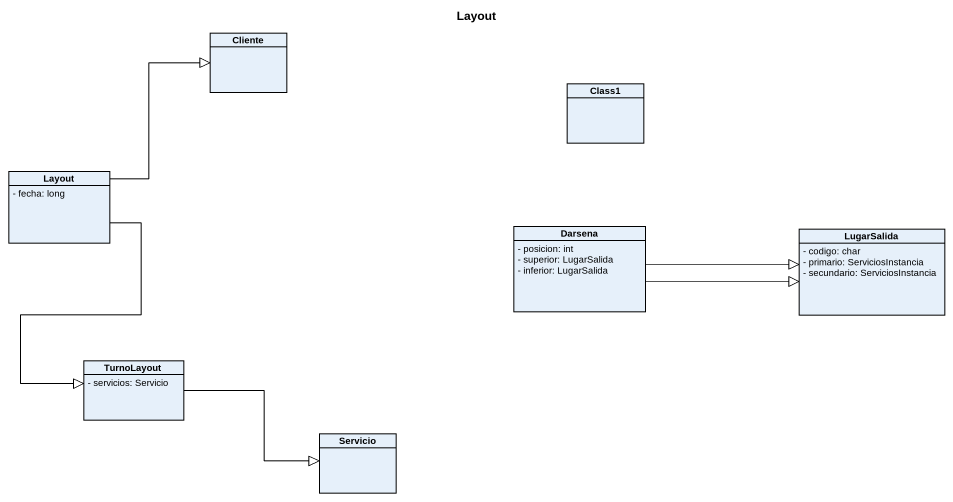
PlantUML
@startuml
title Layout
hide circle
hide empty members
skinparam classAttributeIconSize 0
class Cliente
class Class1
class Layout {
  - fecha: long
}
class Darsena {
  - posicion: int
  - superior: LugarSalida
  - inferior: LugarSalida
}
class LugarSalida {
  - codigo: char
  - primario: ServiciosInstancia
  - secundario: ServiciosInstancia
}
class TurnoLayout {
  - servicios: Servicio
}
class Servicio
Layout -up-|> Cliente
Layout --|> TurnoLayout
Darsena -right-|> LugarSalida
Darsena -right-|> LugarSalida
TurnoLayout -right-|> Servicio
@enduml
